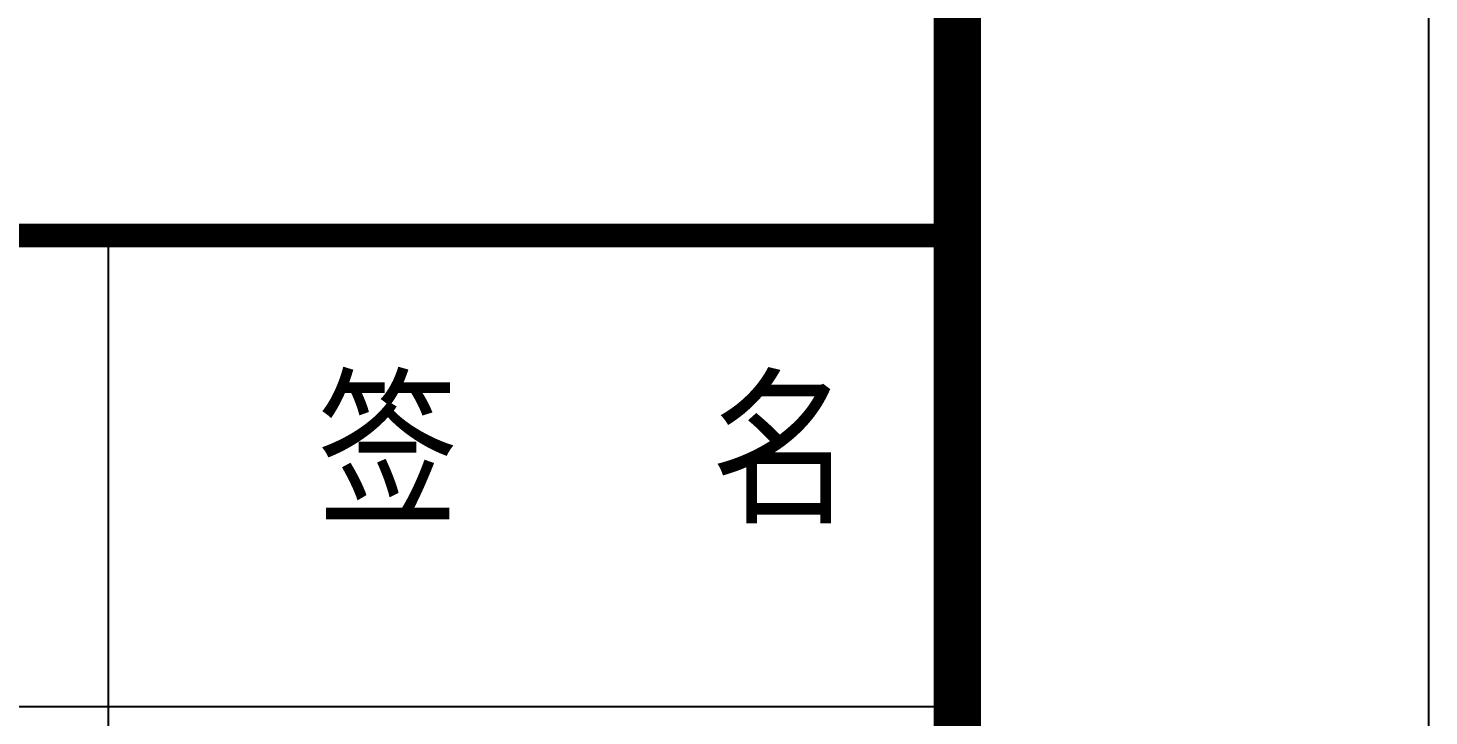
# Model space of a CAD drawing. Extents: x 9834882 to 10005569, y 1691670 to 2510806.
# Drawn here: x 10001113 to 10005569, y 1823161 to 1825351 of the extents above; entities that cross this region are included whole.
import ezdxf

# ---------------------------------------------------------------- set-up
doc = ezdxf.new("R2010")
doc.units = 0
doc.header["$LTSCALE"] = 1000
doc.header["$MEASUREMENT"] = 0
doc.layers.get('0').update_dxf_attribs({"linetype": 'CONTINUOUS'})
for name, color, linetype in [('PP-PM-TK', 7, 'CONTINUOUS'), ('PUB_TEXT', 7, 'CONTINUOUS'), ('PUB_TITLE', 4, 'CONTINUOUS')]:
    doc.layers.add(name, color=color, linetype=linetype)
doc.styles.add('TQ', font='txt.shx', dxfattribs={"width": 0.8, "bigfont": 'hztxt.shx'})

# ---------------------------------------------------------------- blocks, each defined once
blk = doc.blocks.new('A2 TK 2019')
at = {"layer": 'PP-PM-TK', "color": 4}
for p, q in [((7039635.2, 1991447.9), (7039635.2, 1998447.9)), ((7035935.2, 1997447.9), (7041435.2, 1997447.9))]:
    blk.add_line(p, q, dxfattribs=at)
at = {"layer": 'PP-PM-TK', "color": 4, "const_width": 70}
blk.add_lwpolyline([(7035935.2, 2015183.8), (7041435.2, 2015183.8), (7041435.2, 1975183.8), (7035935.2, 1975183.8)], close=True, dxfattribs=at)
at = {"layer": 'PP-PM-TK', "color": 4, "const_width": 50}
blk.add_lwpolyline([(7035935.2, 1998447.9), (7041435.2, 1998447.9)], dxfattribs=at)
at = {"layer": 'PUB_TEXT', "color": 2, "style": 'TQ'}
blk.add_text('签  名', height=300, dxfattribs=at).set_placement((7040077.7, 1997836.3))

msp = doc.modelspace()

# ---------------------------------------------------------------- linework, layer by layer
at = {"layer": 'PUB_TITLE'}
msp.add_lwpolyline([(9894118.7, 1788294.8), (10005568.7, 1788294.8), (10005568.7, 1851294.8), (9894118.7, 1851294.8)], close=True, dxfattribs=at)
at = {"layer": 'PUB_TITLE', "const_width": 150}
msp.add_lwpolyline([(9897868.7, 1789794.8), (10004068.7, 1789794.8), (10004068.7, 1849794.8), (9897868.7, 1849794.8)], close=True, dxfattribs=at)

# ---------------------------------------------------------------- block references
at = {"xscale": 1.5, "yscale": 1.5, "zscale": 1.5}
msp.add_blockref('A2 TK 2019', (-558084.2, -1172980.9), dxfattribs=at)

doc.saveas('drawing.dxf')
